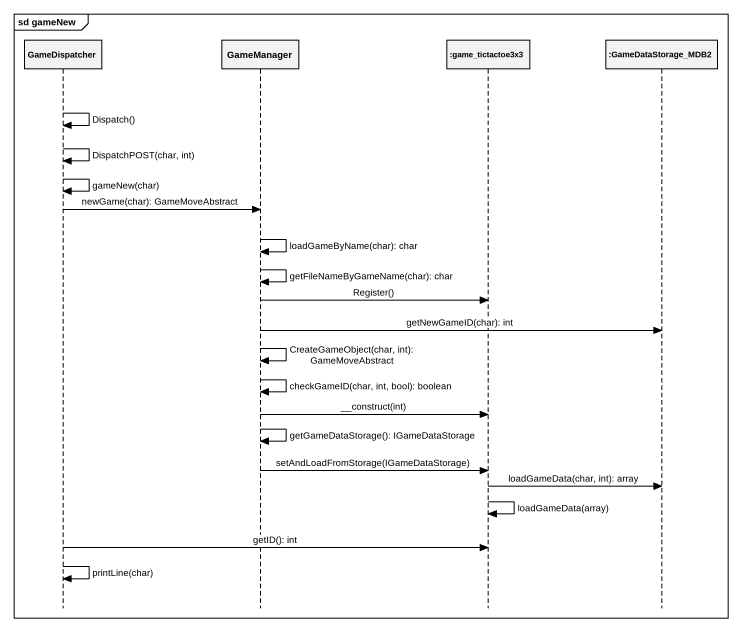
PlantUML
@startuml
mainframe sd gameNew
hide footbox
participant GameDispatcher
participant GameManager
participant ":game_tictactoe3x3" as game_tictactoe3x3
participant ":GameDataStorage_MDB2" as GameDataStorage_MDB2

GameDispatcher -> GameDispatcher : Dispatch()
GameDispatcher -> GameDispatcher : DispatchPOST(char, int)
GameDispatcher -> GameDispatcher : gameNew(char)
GameDispatcher -> GameManager : newGame(char): GameMoveAbstract
GameManager -> GameManager : loadGameByName(char): char
GameManager -> GameManager : getFileNameByGameName(char): char
GameManager -> game_tictactoe3x3 : Register()
GameManager -> GameDataStorage_MDB2 : getNewGameID(char): int
GameManager -> GameManager : CreateGameObject(char, int): GameMoveAbstract
GameManager -> GameManager : checkGameID(char, int, bool): boolean
GameManager -> game_tictactoe3x3 : __construct(int)
GameManager -> GameManager : getGameDataStorage(): IGameDataStorage
GameManager -> game_tictactoe3x3 : setAndLoadFromStorage(IGameDataStorage)
game_tictactoe3x3 -> GameDataStorage_MDB2 : loadGameData(char, int): array
game_tictactoe3x3 -> game_tictactoe3x3 : loadGameData(array)
GameDispatcher -> game_tictactoe3x3 : getID(): int
GameDispatcher -> GameDispatcher : printLine(char)
@enduml
